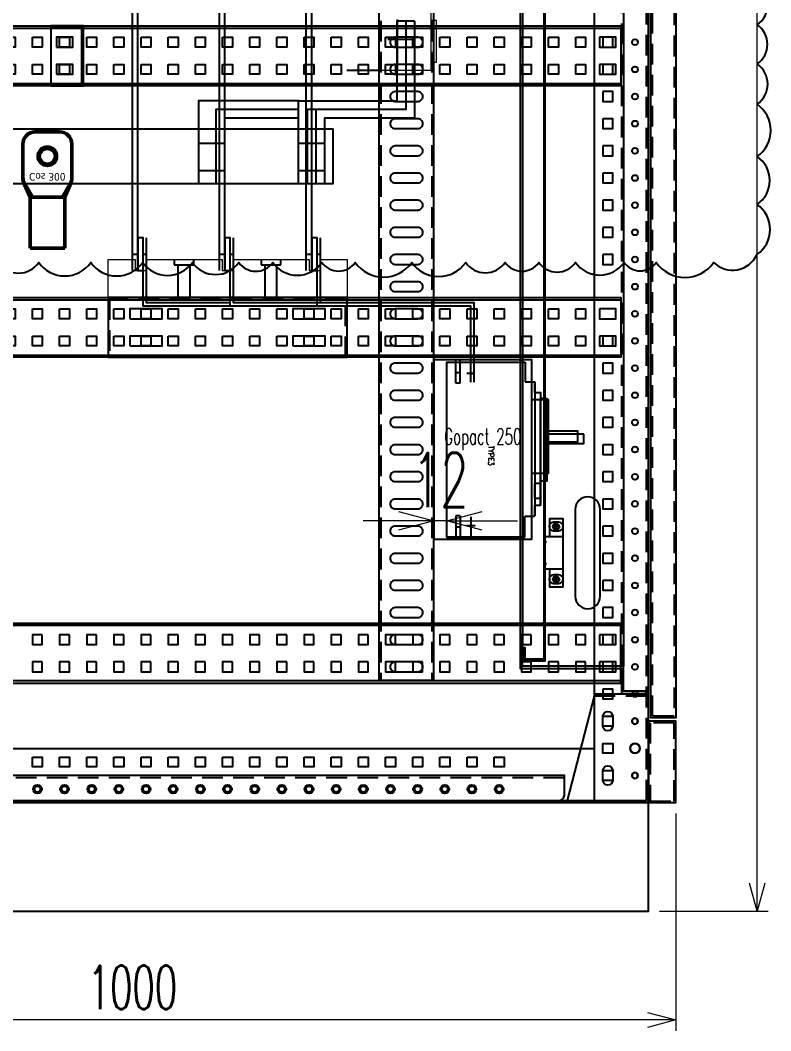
# Model space of a CAD drawing. Header units: millimetres. Extents: x 173893 to 258446, y -176540 to -123824.
# Drawn here: x 203792 to 204483, y -141376 to -140446 of the extents above; entities that cross this region are included whole.
import ezdxf
from ezdxf.enums import TextEntityAlignment as Align

# ---------------------------------------------------------------- set-up
doc = ezdxf.new("R2010")
doc.units = ezdxf.units.MM
doc.header["$LTSCALE"] = 3
doc.linetypes.add('ACAD_ISO04W100', pattern=[30, 24, -3, 0, -3])
doc.linetypes.add('HIDDEN', pattern=[9.525, 6.35, -3.175])
doc.layers.add('@.DM. KÍCH THƯỚC', color=8, linetype='Continuous', transparency=0.2)
for name, color, linetype in [('@.DM. NÉT CHÍNH', 7, 'Continuous'), ('@.DM. NÉT ĐỤC', 2, 'Continuous'), ('@.VISIBLE', 7, 'Continuous'), ('centerline', 6, 'ACAD_ISO04W100'), ('equipments', 2, 'Continuous'), ('S-DIM', 7, 'Continuous'), ('Thiet bi', 7, 'Continuous')]:
    doc.layers.add(name, color=color, linetype=linetype)
for name, color, linetype, lineweight in [('AM_5', 255, 'Continuous', 15), ('Symbol (ISO)', 7, 'Continuous', 25), ('Visible (ISO)', 7, 'Continuous', 50)]:
    doc.layers.add(name, color=color, linetype=linetype, lineweight=lineweight)
doc.styles.add('Ann_w01', font='romans.shx', dxfattribs={"width": 0.6, "bigfont": 'chineset.shx'})
doc.styles.add('HW_Standard', font='complex.shx', dxfattribs={"width": 0.9})
doc.styles.add('Note Text (ISO)', font='tahoma.ttf')
doc.dimstyles.new('Dim 01_SC20', dxfattribs={"dimscale": 20, "dimtxt": 2, "dimasz": 1.3, "dimexe": 0.5, "dimexo": 0.5, "dimgap": 0.5, "dimtad": 1, "dimdec": 1, "dimzin": 12, "dimdsep": 46, "dimtxsty": 'Ann_w01', "dimblk": 'OPEN30', "dimcen": 1.5, "dimclrd": 6, "dimclre": 6, "dimclrt": 3, "dimadec": 1, "dimazin": 3, "dimtm": 1e-09, "dimtfac": 1, "dimtdec": 1, "dimtix": 1, "dimtmove": 0, "dimatfit": 3, "dimldrblk": 'OPEN30', "dimfxl": 1, "dimtolj": 1, "dimlwd": 0, "dimlwe": 0, "dimarcsym": 0})
doc.dimstyles.new('Dim 01_SC25', dxfattribs={"dimscale": 25, "dimtxt": 2, "dimasz": 1.3, "dimexe": 0.5, "dimexo": 0.5, "dimgap": 0.5, "dimtad": 1, "dimdec": 1, "dimzin": 12, "dimdsep": 46, "dimtxsty": 'Ann_w01', "dimblk": 'OPEN30', "dimcen": 1.5, "dimclrd": 6, "dimclre": 6, "dimclrt": 3, "dimadec": 1, "dimazin": 3, "dimtm": 1e-09, "dimtfac": 1, "dimtdec": 1, "dimtix": 1, "dimtmove": 0, "dimatfit": 3, "dimldrblk": 'OPEN30', "dimfxl": 1, "dimtolj": 1, "dimlwd": 0, "dimlwe": 0, "dimarcsym": 0})

# ---------------------------------------------------------------- blocks, each defined once
blk = doc.blocks.new('*U31')
at = {"color": 240, "lineweight": 5}
blk.add_line((-110, 0), (-110, 35), dxfattribs=at)
at = {"color": 1, "lineweight": 5}
for p, q in [((-110, 35), (-85, 35)), ((-75, 35), (-5, 35)), ((5, 35), (75, 35)), ((85, 35), (110, 35)), ((110, 35), (110, 0)), ((110, 0), (-110, 0))]:
    blk.add_line(p, q, dxfattribs=at)
at = {"color": 252, "lineweight": 5}
for p, q in [((-85, 35), (-85, 25)), ((-75, 35), (-75, 25)), ((-5, 35), (-5, 25)), ((5, 35), (5, 25)), ((75, 35), (75, 25)), ((85, 35), (85, 25)), ((-85, 25), (-75, 25)), ((-5, 25), (5, 25)), ((75, 25), (85, 25))]:
    blk.add_line(p, q, dxfattribs=at)
at = {"color": 252}
for p, q in [((-49, 35), (-49, 30)), ((-49, 30), (-31, 30)), ((-45.5, 0), (-45.5, 30)), ((-34.5, 0), (-34.5, 30)), ((-31, 30), (-31, 35)), ((31, 35), (31, 30)), ((31, 30), (49, 30)), ((34.5, 0), (34.5, 30)), ((34.5, 4), (34.5, 30)), ((45.5, 0), (45.5, 30)), ((45.5, 0), (45.5, 30)), ((49, 30), (49, 35))]:
    blk.add_line(p, q, dxfattribs=at)
blk = doc.blocks.new('_Open30')
at = {"color": 0, "linetype": 'ByBlock', "lineweight": -2}
for p, q in [((-1, 0.268), (0, 0)), ((0, 0), (-1, -0.268)), ((0, 0), (-1, 0))]:
    blk.add_line(p, q, dxfattribs=at)
blk = doc.blocks.new('*D340')
at = {"layer": 'Defpoints', "color": 0, "linetype": 'Continuous', "transparency": 16777216}
for p in [(204172.62, -140758.9), (204184.62, -140760.9), (204172.62, -140907)]:
    blk.add_point(p, dxfattribs=at)
at = {"layer": 'S-DIM', "color": 6, "linetype": 'ByBlock', "lineweight": 0, "transparency": 16777216}
for p, q in [((204172.62, -140771.4), (204172.62, -140919.5)), ((204184.62, -140773.4), (204184.62, -140919.5)), ((204140.12, -140907), (204107.62, -140907)), ((204184.62, -140907), (204172.62, -140907)), ((204217.12, -140907), (204249.62, -140907))]:
    blk.add_line(p, q, dxfattribs=at)
at = {"layer": 'S-DIM', "color": 6, "linetype": 'Continuous', "lineweight": 0, "transparency": 16777216, "xscale": 32.5, "yscale": 32.5, "zscale": 32.5}
blk.add_blockref('_Open30', (204172.62, -140907), dxfattribs=at)
at = {"layer": 'S-DIM', "color": 6, "linetype": 'Continuous', "lineweight": 0, "transparency": 16777216, "xscale": 32.5, "yscale": 32.5, "zscale": 32.5, "rotation": 180}
blk.add_blockref('_Open30', (204184.62, -140907), dxfattribs=at)
at = {"layer": 'S-DIM', "color": 3, "linetype": 'Continuous', "transparency": 16777216, "insert": (204178.62, -140869.5), "char_height": 50, "attachment_point": 5, "style": 'Ann_w01'}
blk.add_mtext('\\A1;12', dxfattribs=at)
blk = doc.blocks.new('*D616')
at = {"layer": '@.DM. KÍCH THƯỚC', "color": 6, "lineweight": 0, "transparency": 16777216}
for p, q in [((204380.12, -139066.4), (204480.12, -139066.4)), ((204470.12, -141240.4), (204470.12, -139092.4)), ((204380.12, -141266.4), (204480.12, -141266.4))]:
    blk.add_line(p, q, dxfattribs=at)
at = {"layer": 'Defpoints', "color": 0, "transparency": 16777216}
for p in [(204370.12, -139066.4), (204470.12, -139066.4), (204370.12, -141266.4)]:
    blk.add_point(p, dxfattribs=at)
at = {"layer": '@.DM. KÍCH THƯỚC', "color": 6, "lineweight": 0, "transparency": 16777216, "xscale": 26, "yscale": 26, "zscale": 26}
for p, rotation in [((204470.12, -139066.4), 90), ((204470.12, -141266.4), 270)]:
    blk.add_blockref('_Open30', p, dxfattribs=dict(at, rotation=rotation))
at = {"layer": '@.DM. KÍCH THƯỚC', "color": 3, "transparency": 16777216, "insert": (204440.12, -140166.4), "char_height": 40, "attachment_point": 5, "rotation": 90, "style": 'Ann_w01'}
blk.add_mtext('\\A1;2200', dxfattribs=at)
blk = doc.blocks.new('*D617')
at = {"layer": '@.DM. KÍCH THƯỚC', "color": 6, "lineweight": 0, "transparency": 16777216}
for p, q in [((204395.12, -141176.4), (204395.12, -141376.4)), ((203395.12, -141276.4), (203395.12, -141376.4)), ((204369.12, -141366.4), (203421.12, -141366.4))]:
    blk.add_line(p, q, dxfattribs=at)
at = {"layer": 'Defpoints', "color": 0, "transparency": 16777216}
for p in [(204395.12, -141166.4), (203395.12, -141266.4), (203395.12, -141366.4)]:
    blk.add_point(p, dxfattribs=at)
at = {"layer": '@.DM. KÍCH THƯỚC', "color": 6, "lineweight": 0, "transparency": 16777216, "xscale": 26, "yscale": 26, "zscale": 26, "rotation": 180}
blk.add_blockref('_Open30', (203395.12, -141366.4), dxfattribs=at)
at = {"layer": '@.DM. KÍCH THƯỚC', "color": 6, "lineweight": 0, "transparency": 16777216, "xscale": 26, "yscale": 26, "zscale": 26}
blk.add_blockref('_Open30', (204395.12, -141366.4), dxfattribs=at)
at = {"layer": '@.DM. KÍCH THƯỚC', "color": 3, "transparency": 16777216, "insert": (203895.12, -141336.4), "char_height": 40, "attachment_point": 5, "style": 'Ann_w01'}
blk.add_mtext('\\A1;1000', dxfattribs=at)
blk = doc.blocks.new('A$C95002fa8')
at = {"layer": '@.DM. NÉT CHÍNH'}
blk.add_lwpolyline([(0, 100), (75, 100), (75, 0), (25, 0), (25, 2), (0, 98)], close=True, dxfattribs=at)
at = {"layer": '@.DM. NÉT CHÍNH', "linetype": 'HIDDEN'}
blk.add_lwpolyline([(0, 98), (73, 98), (73, 2), (25, 2)], dxfattribs=at)
at = {"layer": '@.DM. NÉT ĐỤC'}
for points in [[(42, 70.5), (42, 79.5), (33, 79.5), (33, 70.5)], [(42, 45.5), (42, 54.5), (33, 54.5), (33, 45.5)], [(42, 20.5), (42, 29.5), (33, 29.5), (33, 20.5)]]:
    blk.add_lwpolyline(points, close=True, dxfattribs=at)
for centre, radius in [((62.5, 75), 2.7), ((62.5, 50), 4.5), ((62.5, 25), 2.7)]:
    blk.add_circle(centre, radius, dxfattribs=at)
blk = doc.blocks.new('HL012 D')
at = {"color": 6, "linetype": 'Continuous'}
for p, q in [((13.5, 24.25), (6.5, 24.25)), ((10, 20.75), (10, 27.75)), ((13.5, -24.25), (6.5, -24.25)), ((10, -27.75), (10, -20.75))]:
    blk.add_line(p, q, dxfattribs=at)
at = {"layer": 'centerline'}
for p, q in [((-1, 10), (1, 10)), ((-1, -10), (1, -10))]:
    blk.add_line(p, q, dxfattribs=at)
at = {"layer": 'equipments'}
for points in [[(4, -15), (4, -31.5), (16, -31.5), (16, 31.5), (4, 31.5), (4, 15)], [(16, 15), (0, 15), (0, -15), (16, -15)]]:
    blk.add_lwpolyline(points, dxfattribs=at)
for centre in [(10, 24.25), (10, -24.25)]:
    blk.add_circle(centre, 2.5, dxfattribs=at)
at = {"layer": 'equipments', "color": 8}
for centre in [(10, 24.25), (10, -24.25)]:
    blk.add_arc(centre, 3, 0, 270, dxfattribs=at)
blk = doc.blocks.new('*U2989')
at = {"layer": '@.DM. NÉT CHÍNH', "color": 1}
for p, q in [((0, 53), (924, 53)), ((0, 2), (924, 2))]:
    blk.add_line(p, q, dxfattribs=at)
for points in [[(0, 55), (924, 55), (924, 0), (0, 0)], [(19.5, 44.5), (19.5, 35.5), (4.5, 35.5), (4.5, 44.5)], [(32.5, 44.5), (41.5, 44.5), (41.5, 35.5), (32.5, 35.5)], [(57.5, 44.5), (66.5, 44.5), (66.5, 35.5), (57.5, 35.5)], [(82.5, 44.5), (91.5, 44.5), (91.5, 35.5), (82.5, 35.5)], [(107.5, 44.5), (116.5, 44.5), (116.5, 35.5), (107.5, 35.5)], [(132.5, 44.5), (141.5, 44.5), (141.5, 35.5), (132.5, 35.5)], [(157.5, 44.5), (166.5, 44.5), (166.5, 35.5), (157.5, 35.5)], [(182.5, 44.5), (191.5, 44.5), (191.5, 35.5), (182.5, 35.5)], [(207.5, 44.5), (216.5, 44.5), (216.5, 35.5), (207.5, 35.5)], [(232.5, 44.5), (241.5, 44.5), (241.5, 35.5), (232.5, 35.5)], [(257.5, 44.5), (266.5, 44.5), (266.5, 35.5), (257.5, 35.5)], [(282.5, 44.5), (291.5, 44.5), (291.5, 35.5), (282.5, 35.5)], [(307.5, 44.5), (316.5, 44.5), (316.5, 35.5), (307.5, 35.5)], [(332.5, 44.5), (341.5, 44.5), (341.5, 35.5), (332.5, 35.5)], [(357.5, 44.5), (366.5, 44.5), (366.5, 35.5), (357.5, 35.5)], [(382.5, 44.5), (391.5, 44.5), (391.5, 35.5), (382.5, 35.5)], [(407.5, 44.5), (416.5, 44.5), (416.5, 35.5), (407.5, 35.5)], [(432.5, 44.5), (441.5, 44.5), (441.5, 35.5), (432.5, 35.5)], [(457.5, 44.5), (466.5, 44.5), (466.5, 35.5), (457.5, 35.5)], [(482.5, 44.5), (491.5, 44.5), (491.5, 35.5), (482.5, 35.5)], [(507.5, 44.5), (516.5, 44.5), (516.5, 35.5), (507.5, 35.5)], [(532.5, 44.5), (541.5, 44.5), (541.5, 35.5), (532.5, 35.5)], [(557.5, 44.5), (566.5, 44.5), (566.5, 35.5), (557.5, 35.5)], [(582.5, 44.5), (591.5, 44.5), (591.5, 35.5), (582.5, 35.5)], [(607.5, 44.5), (616.5, 44.5), (616.5, 35.5), (607.5, 35.5)], [(632.5, 44.5), (641.5, 44.5), (641.5, 35.5), (632.5, 35.5)], [(657.5, 44.5), (666.5, 44.5), (666.5, 35.5), (657.5, 35.5)], [(682.5, 44.5), (691.5, 44.5), (691.5, 35.5), (682.5, 35.5)], [(707.5, 44.5), (716.5, 44.5), (716.5, 35.5), (707.5, 35.5)], [(732.5, 44.5), (741.5, 44.5), (741.5, 35.5), (732.5, 35.5)], [(757.5, 44.5), (766.5, 44.5), (766.5, 35.5), (757.5, 35.5)], [(782.5, 44.5), (791.5, 44.5), (791.5, 35.5), (782.5, 35.5)], [(807.5, 44.5), (816.5, 44.5), (816.5, 35.5), (807.5, 35.5)], [(832.5, 44.5), (841.5, 44.5), (841.5, 35.5), (832.5, 35.5)], [(857.5, 44.5), (866.5, 44.5), (866.5, 35.5), (857.5, 35.5)], [(882.5, 44.5), (891.5, 44.5), (891.5, 35.5), (882.5, 35.5)], [(904.5, 44.5), (904.5, 35.5), (919.5, 35.5), (919.5, 44.5)], [(19.5, 19.5), (19.5, 10.5), (4.5, 10.5), (4.5, 19.5)], [(32.5, 19.5), (41.5, 19.5), (41.5, 10.5), (32.5, 10.5)], [(57.5, 19.5), (66.5, 19.5), (66.5, 10.5), (57.5, 10.5)], [(82.5, 19.5), (91.5, 19.5), (91.5, 10.5), (82.5, 10.5)], [(107.5, 19.5), (116.5, 19.5), (116.5, 10.5), (107.5, 10.5)], [(132.5, 19.5), (141.5, 19.5), (141.5, 10.5), (132.5, 10.5)], [(157.5, 19.5), (166.5, 19.5), (166.5, 10.5), (157.5, 10.5)], [(182.5, 19.5), (191.5, 19.5), (191.5, 10.5), (182.5, 10.5)], [(207.5, 19.5), (216.5, 19.5), (216.5, 10.5), (207.5, 10.5)], [(232.5, 19.5), (241.5, 19.5), (241.5, 10.5), (232.5, 10.5)], [(257.5, 19.5), (266.5, 19.5), (266.5, 10.5), (257.5, 10.5)], [(282.5, 19.5), (291.5, 19.5), (291.5, 10.5), (282.5, 10.5)], [(307.5, 19.5), (316.5, 19.5), (316.5, 10.5), (307.5, 10.5)], [(332.5, 19.5), (341.5, 19.5), (341.5, 10.5), (332.5, 10.5)], [(357.5, 19.5), (366.5, 19.5), (366.5, 10.5), (357.5, 10.5)], [(382.5, 19.5), (391.5, 19.5), (391.5, 10.5), (382.5, 10.5)], [(407.5, 19.5), (416.5, 19.5), (416.5, 10.5), (407.5, 10.5)], [(432.5, 19.5), (441.5, 19.5), (441.5, 10.5), (432.5, 10.5)], [(457.5, 19.5), (466.5, 19.5), (466.5, 10.5), (457.5, 10.5)], [(482.5, 19.5), (491.5, 19.5), (491.5, 10.5), (482.5, 10.5)], [(507.5, 19.5), (516.5, 19.5), (516.5, 10.5), (507.5, 10.5)], [(532.5, 19.5), (541.5, 19.5), (541.5, 10.5), (532.5, 10.5)], [(557.5, 19.5), (566.5, 19.5), (566.5, 10.5), (557.5, 10.5)], [(582.5, 19.5), (591.5, 19.5), (591.5, 10.5), (582.5, 10.5)], [(607.5, 19.5), (616.5, 19.5), (616.5, 10.5), (607.5, 10.5)], [(632.5, 19.5), (641.5, 19.5), (641.5, 10.5), (632.5, 10.5)], [(657.5, 19.5), (666.5, 19.5), (666.5, 10.5), (657.5, 10.5)], [(682.5, 19.5), (691.5, 19.5), (691.5, 10.5), (682.5, 10.5)], [(707.5, 19.5), (716.5, 19.5), (716.5, 10.5), (707.5, 10.5)], [(732.5, 19.5), (741.5, 19.5), (741.5, 10.5), (732.5, 10.5)], [(757.5, 19.5), (766.5, 19.5), (766.5, 10.5), (757.5, 10.5)], [(782.5, 19.5), (791.5, 19.5), (791.5, 10.5), (782.5, 10.5)], [(807.5, 19.5), (816.5, 19.5), (816.5, 10.5), (807.5, 10.5)], [(832.5, 19.5), (841.5, 19.5), (841.5, 10.5), (832.5, 10.5)], [(857.5, 19.5), (866.5, 19.5), (866.5, 10.5), (857.5, 10.5)], [(882.5, 19.5), (891.5, 19.5), (891.5, 10.5), (882.5, 10.5)], [(904.5, 19.5), (904.5, 10.5), (919.5, 10.5), (919.5, 19.5)]]:
    blk.add_lwpolyline(points, close=True, dxfattribs=at)
blk = doc.blocks.new('drrgeg')
at = {"layer": 'Visible (ISO)'}
for p, q in [((-15.95, 84.5), (15.95, 84.5)), ((-15.95, 37.5), (-15.95, 84.5)), ((15.95, 37.5), (15.95, 84.5)), ((-21.56, 24.65), (-15.95, 37.5)), ((-13.84, 37.5), (-20.58, 25.83)), ((-14.07, 37.5), (-15.95, 37.5)), ((-13.84, 37.5), (-14.07, 37.5)), ((13.84, 37.5), (-13.84, 37.5)), ((14.07, 37.5), (13.84, 37.5)), ((13.84, 37.5), (20.58, 25.83)), ((15.95, 37.5), (14.07, 37.5)), ((15.95, 37.5), (21.56, 24.65)), ((-22.5, 19.75), (-22.5, 17.67)), ((22.5, 17.67), (22.5, 19.75)), ((-22.5, -11.25), (-22.5, 17.67)), ((22.5, 17.67), (22.5, -11.25)), ((11.25, -22.5), (-11.25, -22.5))]:
    blk.add_line(p, q, dxfattribs=at)
blk.add_circle((0, 0), 8.5, dxfattribs=at)
for centre, start, end in [((-11.25, 20.15), 156.41071, 180), ((11.25, 20.15), 0, 23.58929), ((-11.25, -11.25), 180, 270), ((11.25, -11.25), 270, 0)]:
    blk.add_arc(centre, 11.25, start, end, dxfattribs=at)
for points, knots in [([(-22.5, 19.75), (-22.5, 20.6), (-22.4, 21.41), (-22, 23.07), (-21.68, 23.87), (-21.28, 24.59)], [0, 0, 0, 0, 0.2576484, 0.2576484, 0.5551691, 0.5551691, 0.5551691, 0.5551691]), ([(-22.5, 20.15), (-22.5, 20.15), (-22.5, 20.14), (-22.5, 20.08), (-22.5, 20.03), (-22.5, 19.96), (-22.5, 19.9), (-22.5, 19.83), (-22.5, 19.75)], [0.0385308, 0.0385308, 0.0385308, 0.0385308, 0.2083075, 0.2083075, 0.4166151, 0.4166151, 0.4166151, 0.5992828, 0.5992828, 0.5992828, 0.5992828]), ([(-20.58, 25.83), (-20.61, 25.78), (-20.63, 25.73), (-20.86, 25.34), (-21.06, 24.97), (-21.28, 24.59)], [-2.7849509, -2.7849509, -2.7849509, -2.7849509, -2.7426875, -2.7426875, -2.4435482, -2.4435482, -2.4435482, -2.4435482]), ([(21.28, 24.59), (21.24, 24.66), (21.2, 24.73), (20.96, 25.15), (20.77, 25.5), (20.58, 25.83)], [-1.5123533, -1.5123533, -1.5123533, -1.5123533, -1.4844499, -1.4844499, -1.3328662, -1.3328662, -1.3328662, -1.3328662]), ([(21.28, 24.59), (21.68, 23.88), (22, 23.08), (22.4, 21.43), (22.5, 20.61), (22.5, 19.75)], [0, 0, 0, 0, 0.2949033, 0.2949033, 0.5560146, 0.5560146, 0.5560146, 0.5560146]), ([(22.5, 19.75), (22.5, 19.83), (22.5, 19.9), (22.5, 19.96), (22.5, 20.03), (22.5, 20.08), (22.5, 20.14), (22.5, 20.15), (22.5, 20.15)], [0.2311564, 0.2311564, 0.2311564, 0.2311564, 0.4152197, 0.4152197, 0.4152197, 0.6228295, 0.6228295, 0.7919086, 0.7919086, 0.7919086, 0.7919086])]:
    blk.add_open_spline(points, degree=3, knots=knots, dxfattribs=at)
at = {"layer": 'Symbol (ISO)', "insert": (-16.85, 22.4), "char_height": 7, "width": 34.064, "attachment_point": 1, "style": 'Note Text (ISO)'}
blk.add_mtext('{\\fTahoma|b0|i0;\\H7.0000;Cos 300}', dxfattribs=at)

msp = doc.modelspace()

# ---------------------------------------------------------------- linework, layer by layer
at = {"color": 1}
for p, q in [((204138.82, -140445.61), (204138.82, -140492.04)), ((204147.01, -140463.81), (204130.16, -140463.81))]:
    msp.add_line(p, q, dxfattribs=at)
for p, q in [((204256.47, -140760.9), (204256.47, -140778.89)), ((204256.47, -140778.89), (204265.62, -140778.89))]:
    msp.add_line(p, q)
for points in [[(203872.62, -140756.4), (204092.62, -140756.4), (204092.62, -140701.4), (203872.62, -140701.4)], [(203892.62, -140720.9), (203922.62, -140720.9), (203922.62, -140711.9), (203892.62, -140711.9)], [(204042.62, -140720.9), (204072.62, -140720.9), (204072.62, -140711.9), (204042.62, -140711.9)], [(203892.62, -140745.9), (203922.62, -140745.9), (203922.62, -140736.9), (203892.62, -140736.9)], [(204042.62, -140745.9), (204072.62, -140745.9), (204072.62, -140736.9), (204042.62, -140736.9)]]:
    msp.add_lwpolyline(points, close=True)
at = {"linetype": 'HIDDEN'}
msp.add_lwpolyline([(204091.12, -140756.4), (204091.12, -140702.9), (203874.12, -140702.9), (203874.12, -140756.4)], dxfattribs=at)
at = {"color": 2}
for points in [[(203803.12, -141124.4), (203812.12, -141124.4), (203812.12, -141133.4), (203803.12, -141133.4)], [(203828.12, -141124.4), (203837.12, -141124.4), (203837.12, -141133.4), (203828.12, -141133.4)], [(203853.12, -141124.4), (203862.12, -141124.4), (203862.12, -141133.4), (203853.12, -141133.4)], [(203878.12, -141124.4), (203887.12, -141124.4), (203887.12, -141133.4), (203878.12, -141133.4)], [(203903.12, -141124.4), (203912.12, -141124.4), (203912.12, -141133.4), (203903.12, -141133.4)], [(203928.12, -141124.4), (203937.12, -141124.4), (203937.12, -141133.4), (203928.12, -141133.4)], [(203953.12, -141124.4), (203962.12, -141124.4), (203962.12, -141133.4), (203953.12, -141133.4)], [(203978.12, -141124.4), (203987.12, -141124.4), (203987.12, -141133.4), (203978.12, -141133.4)], [(204003.12, -141124.4), (204012.12, -141124.4), (204012.12, -141133.4), (204003.12, -141133.4)], [(204028.12, -141124.4), (204037.12, -141124.4), (204037.12, -141133.4), (204028.12, -141133.4)], [(204053.12, -141124.4), (204062.12, -141124.4), (204062.12, -141133.4), (204053.12, -141133.4)], [(204078.12, -141124.4), (204087.12, -141124.4), (204087.12, -141133.4), (204078.12, -141133.4)], [(204103.12, -141124.4), (204112.12, -141124.4), (204112.12, -141133.4), (204103.12, -141133.4)], [(204128.12, -141124.4), (204137.12, -141124.4), (204137.12, -141133.4), (204128.12, -141133.4)], [(204153.12, -141124.4), (204162.12, -141124.4), (204162.12, -141133.4), (204153.12, -141133.4)], [(204178.12, -141124.4), (204187.12, -141124.4), (204187.12, -141133.4), (204178.12, -141133.4)], [(204203.12, -141124.4), (204212.12, -141124.4), (204212.12, -141133.4), (204203.12, -141133.4)], [(204228.12, -141124.4), (204237.12, -141124.4), (204237.12, -141133.4), (204228.12, -141133.4)]]:
    msp.add_lwpolyline(points, close=True, dxfattribs=at)
at = {"layer": '@.DM. NÉT CHÍNH', "color": 6, "linetype": 'HIDDEN'}
msp.add_line((204345.12, -139191.9), (204345.12, -141040.9), dxfattribs=at)
at = {"layer": '@.DM. NÉT CHÍNH', "color": 6}
for p, q in [((204347.12, -139191.9), (204347.12, -141040.9)), ((204252.12, -139211.9), (204252.12, -141020.9)), ((204254.12, -139211.9), (204254.12, -141020.9))]:
    msp.add_line(p, q, dxfattribs=at)
at = {"layer": '@.DM. NÉT CHÍNH', "color": 151, "linetype": 'HIDDEN'}
for p, q in [((204123.82, -140103.9), (204123.82, -141053.9)), ((204170.82, -140103.9), (204170.82, -141053.9))]:
    msp.add_line(p, q, dxfattribs=at)
at = {"layer": '@.DM. NÉT CHÍNH', "linetype": 'Continuous'}
for p, q in [((204154.82, -140446.9), (204138.82, -140446.9)), ((204154.82, -140463.9), (204138.82, -140463.9)), ((204154.82, -140463.9), (204138.82, -140463.9)), ((204122.32, -140492.4), (204092.32, -140492.4)), ((203955.86, -140559.4), (203963.86, -140559.4)), ((203963.86, -140559.4), (203971.86, -140559.4)), ((203971.86, -140559.4), (203979.86, -140559.4)), ((204047.86, -140559.4), (204055.86, -140559.4)), ((204055.86, -140559.4), (204063.86, -140559.4)), ((204063.86, -140559.4), (204071.86, -140559.4)), ((203955.86, -140584.4), (203963.86, -140584.4)), ((203963.86, -140584.4), (203972.12, -140584.4)), ((203971.86, -140584.4), (203979.86, -140584.4)), ((204047.86, -140584.4), (204055.86, -140584.4)), ((204055.86, -140584.4), (204063.86, -140584.4)), ((204063.86, -140584.4), (204071.86, -140584.4)), ((203895.12, -140661.4), (203900.12, -140661.4)), ((203905.12, -140661.4), (203908.12, -140661.4)), ((203975.12, -140661.4), (203980.12, -140661.4)), ((203985.12, -140661.4), (203988.12, -140661.4)), ((204055.12, -140661.4), (204060.12, -140661.4)), ((204055.12, -140661.4), (204060.12, -140661.4)), ((204065.12, -140661.4), (204068.12, -140661.4)), ((204206.62, -140771.4), (204209.62, -140771.4))]:
    msp.add_line(p, q, dxfattribs=at)
at = {"layer": '@.DM. NÉT CHÍNH', "color": 1}
for p, q in [((204344.62, -141003.4), (203420.62, -141003.4)), ((204344.62, -141054.4), (203420.62, -141054.4))]:
    msp.add_line(p, q, dxfattribs=at)
at = {"layer": '@.DM. NÉT CHÍNH', "color": 3, "linetype": 'HIDDEN'}
msp.add_line((204292.62, -141143.4), (203472.62, -141143.4), dxfattribs=at)
at = {"layer": '@.DM. NÉT CHÍNH'}
for points in [[(204370.12, -139066.4), (203395.12, -139066.4), (203395.12, -141166.4), (204370.12, -141166.4)], [(203395.12, -141266.4), (204370.12, -141266.4), (204370.12, -141166.4), (203395.12, -141166.4)]]:
    msp.add_lwpolyline(points, close=True, dxfattribs=at)
at = {"layer": '@.DM. NÉT CHÍNH', "linetype": 'HIDDEN'}
msp.add_lwpolyline([(204368.12, -139068.4), (203397.12, -139068.4), (203397.12, -141164.4), (204368.12, -141164.4)], close=True, dxfattribs=at)
at = {"layer": '@.DM. NÉT CHÍNH'}
for points in [[(204320.12, -139066.4), (204320.12, -141166.4)], [(203445.12, -141116.4), (204320.12, -141116.4)]]:
    msp.add_lwpolyline(points, dxfattribs=at)
at = {"layer": '@.DM. NÉT CHÍNH', "color": 4}
for points in [[(204372.12, -139144.4), (204395.12, -139144.4), (204395.12, -141088.4), (204372.12, -141088.4)], [(204255.12, -141023.9), (204255.12, -141035.9), (204275.12, -141035.9), (204275.12, -139196.9), (204255.12, -139196.9), (204255.12, -139208.9), (204256.62, -139208.9), (204256.62, -139198.4), (204273.62, -139198.4), (204273.62, -141034.4), (204256.62, -141034.4), (204256.62, -141023.9)]]:
    msp.add_lwpolyline(points, close=True, dxfattribs=at)
at = {"layer": '@.DM. NÉT CHÍNH', "color": 4, "linetype": 'HIDDEN'}
msp.add_lwpolyline([(204373.62, -139145.9), (204393.62, -139145.9), (204393.62, -141086.9), (204373.62, -141086.9)], close=True, dxfattribs=at)
at = {"layer": '@.DM. NÉT CHÍNH', "color": 151}
msp.add_lwpolyline([(204172.32, -141053.9), (204122.32, -141053.9), (204122.32, -140103.9), (204172.32, -140103.9)], close=True, dxfattribs=at)
at = {"layer": '@.DM. NÉT CHÍNH', "linetype": 'Continuous'}
msp.add_lwpolyline([(203771.35, -140669.14, 0.520567), (203808.97, -140669.14, 0.520567), (203856.74, -140669.14, 0.520567), (203904.53, -140669.14, 0.520567), (203950.3, -140669.14, 0.520567), (203992.97, -140669.14, 0.520567), (204024.25, -140669.14, 0.520567), (204069.51, -140669.14, 0.520567), (204100.2, -140669.14, 0.520567), (204152.16, -140669.14, 0.520567), (204201.82, -140669.14, 0.520567), (204238.12, -140669.14, 0.520567), (204269.22, -140669.14, 0.520567), (204302.95, -140669.14, 0.520567), (204347.55, -140669.14, 0.520567), (204377.2, -140669.14, 0.520567), (204430.05, -140669.14, 0.520567), (204470.12, -140661.64, 0.520567), (204470.12, -140615.8, 0.520567), (204470.12, -140571.58, 0.520567), (204470.12, -140523.52, 0.520567), (204470.12, -140486.44, 0.520567), (204470.12, -140450.35, 0.520567), (204470.12, -140412.6, 0.520567)], format="xyb", dxfattribs=at)
at = {"layer": '@.DM. NÉT CHÍNH', "color": 151}
for points in [[(204136.82, -140470.9), (204157.82, -140470.9, 0.414214), (204162.32, -140466.4), (204162.32, -140466.4, 0.414214), (204157.82, -140461.9), (204136.82, -140461.9, 0.414214), (204132.32, -140466.4), (204132.32, -140466.4, 0.414214)], [(204136.82, -140495.9), (204157.82, -140495.9, 0.414214), (204162.32, -140491.4), (204162.32, -140491.4, 0.414214), (204157.82, -140486.9), (204136.82, -140486.9, 0.414214), (204132.32, -140491.4), (204132.32, -140491.4, 0.414214)], [(204136.82, -140520.9), (204157.82, -140520.9, 0.414214), (204162.32, -140516.4), (204162.32, -140516.4, 0.414214), (204157.82, -140511.9), (204136.82, -140511.9, 0.414214), (204132.32, -140516.4), (204132.32, -140516.4, 0.414214)], [(204136.82, -140545.9), (204157.82, -140545.9, 0.414214), (204162.32, -140541.4), (204162.32, -140541.4, 0.414214), (204157.82, -140536.9), (204136.82, -140536.9, 0.414214), (204132.32, -140541.4), (204132.32, -140541.4, 0.414214)], [(204136.82, -140570.9), (204157.82, -140570.9, 0.414214), (204162.32, -140566.4), (204162.32, -140566.4, 0.414214), (204157.82, -140561.9), (204136.82, -140561.9, 0.414214), (204132.32, -140566.4), (204132.32, -140566.4, 0.414214)], [(204136.82, -140595.9), (204157.82, -140595.9, 0.414214), (204162.32, -140591.4), (204162.32, -140591.4, 0.414214), (204157.82, -140586.9), (204136.82, -140586.9, 0.414214), (204132.32, -140591.4), (204132.32, -140591.4, 0.414214)], [(204136.82, -140620.9), (204157.82, -140620.9, 0.414214), (204162.32, -140616.4), (204162.32, -140616.4, 0.414214), (204157.82, -140611.9), (204136.82, -140611.9, 0.414214), (204132.32, -140616.4), (204132.32, -140616.4, 0.414214)], [(204136.82, -140645.9), (204157.82, -140645.9, 0.414214), (204162.32, -140641.4), (204162.32, -140641.4, 0.414214), (204157.82, -140636.9), (204136.82, -140636.9, 0.414214), (204132.32, -140641.4), (204132.32, -140641.4, 0.414214)], [(204136.82, -140670.9), (204157.82, -140670.9, 0.414214), (204162.32, -140666.4), (204162.32, -140666.4, 0.414214), (204157.82, -140661.9), (204136.82, -140661.9, 0.414214), (204132.32, -140666.4), (204132.32, -140666.4, 0.414214)], [(204136.82, -140695.9), (204157.82, -140695.9, 0.414214), (204162.32, -140691.4), (204162.32, -140691.4, 0.414214), (204157.82, -140686.9), (204136.82, -140686.9, 0.414214), (204132.32, -140691.4), (204132.32, -140691.4, 0.414214)], [(204136.82, -140720.9), (204157.82, -140720.9, 0.414214), (204162.32, -140716.4), (204162.32, -140716.4, 0.414214), (204157.82, -140711.9), (204136.82, -140711.9, 0.414214), (204132.32, -140716.4), (204132.32, -140716.4, 0.414214)], [(204136.82, -140745.9), (204157.82, -140745.9, 0.414214), (204162.32, -140741.4), (204162.32, -140741.4, 0.414214), (204157.82, -140736.9), (204136.82, -140736.9, 0.414214), (204132.32, -140741.4), (204132.32, -140741.4, 0.414214)], [(204136.82, -140770.9), (204157.82, -140770.9, 0.414214), (204162.32, -140766.4), (204162.32, -140766.4, 0.414214), (204157.82, -140761.9), (204136.82, -140761.9, 0.414214), (204132.32, -140766.4), (204132.32, -140766.4, 0.414214)], [(204136.82, -140795.9), (204157.82, -140795.9, 0.414214), (204162.32, -140791.4), (204162.32, -140791.4, 0.414214), (204157.82, -140786.9), (204136.82, -140786.9, 0.414214), (204132.32, -140791.4), (204132.32, -140791.4, 0.414214)], [(204136.82, -140820.9), (204157.82, -140820.9, 0.414214), (204162.32, -140816.4), (204162.32, -140816.4, 0.414214), (204157.82, -140811.9), (204136.82, -140811.9, 0.414214), (204132.32, -140816.4), (204132.32, -140816.4, 0.414214)], [(204136.82, -140845.9), (204157.82, -140845.9, 0.414214), (204162.32, -140841.4), (204162.32, -140841.4, 0.414214), (204157.82, -140836.9), (204136.82, -140836.9, 0.414214), (204132.32, -140841.4), (204132.32, -140841.4, 0.414214)], [(204136.82, -140870.9), (204157.82, -140870.9, 0.414214), (204162.32, -140866.4), (204162.32, -140866.4, 0.414214), (204157.82, -140861.9), (204136.82, -140861.9, 0.414214), (204132.32, -140866.4), (204132.32, -140866.4, 0.414214)], [(204136.82, -140895.9), (204157.82, -140895.9, 0.414214), (204162.32, -140891.4), (204162.32, -140891.4, 0.414214), (204157.82, -140886.9), (204136.82, -140886.9, 0.414214), (204132.32, -140891.4), (204132.32, -140891.4, 0.414214)], [(204136.82, -140920.9), (204157.82, -140920.9, 0.414214), (204162.32, -140916.4), (204162.32, -140916.4, 0.414214), (204157.82, -140911.9), (204136.82, -140911.9, 0.414214), (204132.32, -140916.4), (204132.32, -140916.4, 0.414214)], [(204136.82, -140945.9), (204157.82, -140945.9, 0.414214), (204162.32, -140941.4), (204162.32, -140941.4, 0.414214), (204157.82, -140936.9), (204136.82, -140936.9, 0.414214), (204132.32, -140941.4), (204132.32, -140941.4, 0.414214)], [(204136.82, -140970.9), (204157.82, -140970.9, 0.414214), (204162.32, -140966.4), (204162.32, -140966.4, 0.414214), (204157.82, -140961.9), (204136.82, -140961.9, 0.414214), (204132.32, -140966.4), (204132.32, -140966.4, 0.414214)], [(204136.82, -140995.9), (204157.82, -140995.9, 0.414214), (204162.32, -140991.4), (204162.32, -140991.4, 0.414214), (204157.82, -140986.9), (204136.82, -140986.9, 0.414214), (204132.32, -140991.4), (204132.32, -140991.4, 0.414214)], [(204136.82, -141020.9), (204157.82, -141020.9, 0.414214), (204162.32, -141016.4), (204162.32, -141016.4, 0.414214), (204157.82, -141011.9), (204136.82, -141011.9, 0.414214), (204132.32, -141016.4), (204132.32, -141016.4, 0.414214)], [(204136.82, -141045.9), (204157.82, -141045.9, 0.414214), (204162.32, -141041.4), (204162.32, -141041.4, 0.414214), (204157.82, -141036.9), (204136.82, -141036.9, 0.414214), (204132.32, -141041.4), (204132.32, -141041.4, 0.414214)]]:
    msp.add_lwpolyline(points, format="xyb", close=True, dxfattribs=at)
at = {"layer": '@.DM. NÉT CHÍNH', "color": 2}
for points in [[(204328.12, -140461.9), (204328.12, -140470.9), (204337.12, -140470.9), (204337.12, -140461.9)], [(204328.12, -140486.9), (204328.12, -140495.9), (204337.12, -140495.9), (204337.12, -140486.9)], [(204328.12, -140511.9), (204328.12, -140520.9), (204337.12, -140520.9), (204337.12, -140511.9)], [(204328.12, -140536.9), (204328.12, -140545.9), (204337.12, -140545.9), (204337.12, -140536.9)], [(204328.12, -140561.9), (204328.12, -140570.9), (204337.12, -140570.9), (204337.12, -140561.9)], [(204328.12, -140586.9), (204328.12, -140595.9), (204337.12, -140595.9), (204337.12, -140586.9)], [(204328.12, -140611.9), (204328.12, -140620.9), (204337.12, -140620.9), (204337.12, -140611.9)], [(204328.12, -140636.9), (204328.12, -140645.9), (204337.12, -140645.9), (204337.12, -140636.9)], [(204328.12, -140661.9), (204328.12, -140670.9), (204337.12, -140670.9), (204337.12, -140661.9)], [(204328.12, -140736.9), (204328.12, -140745.9), (204337.12, -140745.9), (204337.12, -140736.9)], [(204328.12, -140761.9), (204328.12, -140770.9), (204337.12, -140770.9), (204337.12, -140761.9)], [(204328.12, -140786.9), (204328.12, -140795.9), (204337.12, -140795.9), (204337.12, -140786.9)], [(204328.12, -140811.9), (204328.12, -140820.9), (204337.12, -140820.9), (204337.12, -140811.9)], [(204328.12, -140836.9), (204328.12, -140845.9), (204337.12, -140845.9), (204337.12, -140836.9)], [(204328.12, -140861.9), (204328.12, -140870.9), (204337.12, -140870.9), (204337.12, -140861.9)], [(204328.12, -140886.9), (204328.12, -140895.9), (204337.12, -140895.9), (204337.12, -140886.9)], [(204328.12, -140911.9), (204328.12, -140920.9), (204337.12, -140920.9), (204337.12, -140911.9)], [(204328.12, -140936.9), (204328.12, -140945.9), (204337.12, -140945.9), (204337.12, -140936.9)], [(204328.12, -140961.9), (204328.12, -140970.9), (204337.12, -140970.9), (204337.12, -140961.9)], [(204328.12, -140986.9), (204328.12, -140995.9), (204337.12, -140995.9), (204337.12, -140986.9)], [(204328.12, -141011.9), (204328.12, -141020.9), (204337.12, -141020.9), (204337.12, -141011.9)], [(204328.12, -141036.9), (204328.12, -141045.9), (204337.12, -141045.9), (204337.12, -141036.9)], [(204328.12, -141061.9), (204328.12, -141070.9), (204337.12, -141070.9), (204337.12, -141061.9)], [(204328.12, -141120.9), (204328.12, -141111.9), (204337.12, -141111.9), (204337.12, -141120.9)]]:
    msp.add_lwpolyline(points, close=True, dxfattribs=at)
at = {"layer": '@.DM. NÉT CHÍNH', "color": 2, "linetype": 'Continuous'}
for points in [[(204047.86, -140520.4), (203955.86, -140520.4), (203955.86, -140596.4)], [(204047.86, -140528.4), (203971.86, -140528.4), (203971.86, -140596.4)], [(204047.86, -140536.4), (203979.86, -140536.4), (203979.86, -140596.4)]]:
    msp.add_lwpolyline(points, dxfattribs=at)
at = {"layer": '@.DM. NÉT CHÍNH', "color": 1, "linetype": 'Continuous'}
msp.add_lwpolyline([(203596.82, -140596.4), (204079.86, -140596.4), (204079.86, -140546.4), (203596.82, -140546.4)], close=True, dxfattribs=at)
at = {"layer": '@.DM. NÉT CHÍNH', "color": 6}
for points in [[(204325.62, -140976.4), (204325.62, -140896.4, 1), (204302.62, -140896.4), (204302.62, -140976.4, 1)], [(204287.62, -140908.15), (204282.62, -140908.15, 1), (204282.62, -140916.15), (204287.62, -140916.15, 1)], [(204282.62, -140964.65), (204287.62, -140964.65, 1), (204287.62, -140956.65), (204282.62, -140956.65, 1)]]:
    msp.add_lwpolyline(points, format="xyb", close=True, dxfattribs=at)
at = {"layer": '@.DM. NÉT CHÍNH', "color": 1}
for points in [[(204344.62, -141001.4), (203420.62, -141001.4), (203420.62, -141056.4), (204344.62, -141056.4)], [(203812.12, -141011.9), (203803.12, -141011.9), (203803.12, -141020.9), (203812.12, -141020.9)], [(203837.12, -141011.9), (203828.12, -141011.9), (203828.12, -141020.9), (203837.12, -141020.9)], [(203862.12, -141011.9), (203853.12, -141011.9), (203853.12, -141020.9), (203862.12, -141020.9)], [(203887.12, -141011.9), (203878.12, -141011.9), (203878.12, -141020.9), (203887.12, -141020.9)], [(203912.12, -141011.9), (203903.12, -141011.9), (203903.12, -141020.9), (203912.12, -141020.9)], [(203937.12, -141011.9), (203928.12, -141011.9), (203928.12, -141020.9), (203937.12, -141020.9)], [(203962.12, -141011.9), (203953.12, -141011.9), (203953.12, -141020.9), (203962.12, -141020.9)], [(203987.12, -141011.9), (203978.12, -141011.9), (203978.12, -141020.9), (203987.12, -141020.9)], [(204012.12, -141011.9), (204003.12, -141011.9), (204003.12, -141020.9), (204012.12, -141020.9)], [(204037.12, -141011.9), (204028.12, -141011.9), (204028.12, -141020.9), (204037.12, -141020.9)], [(204062.12, -141011.9), (204053.12, -141011.9), (204053.12, -141020.9), (204062.12, -141020.9)], [(204087.12, -141011.9), (204078.12, -141011.9), (204078.12, -141020.9), (204087.12, -141020.9)], [(204112.12, -141011.9), (204103.12, -141011.9), (204103.12, -141020.9), (204112.12, -141020.9)], [(204137.12, -141011.9), (204128.12, -141011.9), (204128.12, -141020.9), (204137.12, -141020.9)], [(204162.12, -141011.9), (204153.12, -141011.9), (204153.12, -141020.9), (204162.12, -141020.9)], [(204187.12, -141011.9), (204178.12, -141011.9), (204178.12, -141020.9), (204187.12, -141020.9)], [(204212.12, -141011.9), (204203.12, -141011.9), (204203.12, -141020.9), (204212.12, -141020.9)], [(204237.12, -141011.9), (204228.12, -141011.9), (204228.12, -141020.9), (204237.12, -141020.9)], [(204262.12, -141011.9), (204253.12, -141011.9), (204253.12, -141020.9), (204262.12, -141020.9)], [(204287.12, -141011.9), (204278.12, -141011.9), (204278.12, -141020.9), (204287.12, -141020.9)], [(204312.12, -141011.9), (204303.12, -141011.9), (204303.12, -141020.9), (204312.12, -141020.9)], [(204325.12, -141011.9), (204325.12, -141020.9), (204340.12, -141020.9), (204340.12, -141011.9)], [(203812.12, -141036.9), (203803.12, -141036.9), (203803.12, -141045.9), (203812.12, -141045.9)], [(203837.12, -141036.9), (203828.12, -141036.9), (203828.12, -141045.9), (203837.12, -141045.9)], [(203862.12, -141036.9), (203853.12, -141036.9), (203853.12, -141045.9), (203862.12, -141045.9)], [(203887.12, -141036.9), (203878.12, -141036.9), (203878.12, -141045.9), (203887.12, -141045.9)], [(203912.12, -141036.9), (203903.12, -141036.9), (203903.12, -141045.9), (203912.12, -141045.9)], [(203937.12, -141036.9), (203928.12, -141036.9), (203928.12, -141045.9), (203937.12, -141045.9)], [(203962.12, -141036.9), (203953.12, -141036.9), (203953.12, -141045.9), (203962.12, -141045.9)], [(203987.12, -141036.9), (203978.12, -141036.9), (203978.12, -141045.9), (203987.12, -141045.9)], [(204012.12, -141036.9), (204003.12, -141036.9), (204003.12, -141045.9), (204012.12, -141045.9)], [(204037.12, -141036.9), (204028.12, -141036.9), (204028.12, -141045.9), (204037.12, -141045.9)], [(204062.12, -141036.9), (204053.12, -141036.9), (204053.12, -141045.9), (204062.12, -141045.9)], [(204087.12, -141036.9), (204078.12, -141036.9), (204078.12, -141045.9), (204087.12, -141045.9)], [(204112.12, -141036.9), (204103.12, -141036.9), (204103.12, -141045.9), (204112.12, -141045.9)], [(204137.12, -141036.9), (204128.12, -141036.9), (204128.12, -141045.9), (204137.12, -141045.9)], [(204162.12, -141036.9), (204153.12, -141036.9), (204153.12, -141045.9), (204162.12, -141045.9)], [(204187.12, -141036.9), (204178.12, -141036.9), (204178.12, -141045.9), (204187.12, -141045.9)], [(204212.12, -141036.9), (204203.12, -141036.9), (204203.12, -141045.9), (204212.12, -141045.9)], [(204237.12, -141036.9), (204228.12, -141036.9), (204228.12, -141045.9), (204237.12, -141045.9)], [(204262.12, -141036.9), (204253.12, -141036.9), (204253.12, -141045.9), (204262.12, -141045.9)], [(204287.12, -141036.9), (204278.12, -141036.9), (204278.12, -141045.9), (204287.12, -141045.9)], [(204312.12, -141036.9), (204303.12, -141036.9), (204303.12, -141045.9), (204312.12, -141045.9)], [(204325.12, -141036.9), (204325.12, -141045.9), (204340.12, -141045.9), (204340.12, -141036.9)], [(204370.12, -141166.4), (204395.12, -141166.4), (204395.12, -141091.4), (204370.12, -141091.4)]]:
    msp.add_lwpolyline(points, close=True, dxfattribs=at)
at = {"layer": '@.DM. NÉT CHÍNH', "color": 6}
msp.add_lwpolyline([(204252.12, -141020.9), (204252.12, -141042.9), (204345.12, -141042.9), (204345.12, -141065.9), (204367.62, -141065.9), (204367.62, -141063.9), (204347.12, -141063.9), (204347.12, -141040.9), (204254.12, -141040.9), (204254.12, -141020.9)], close=True, dxfattribs=at)
at = {"layer": '@.DM. NÉT CHÍNH', "color": 2}
for points in [[(204337.12, -141086.9), (204337.12, -141095.9, -1), (204328.12, -141095.9), (204328.12, -141086.9, -1)], [(204337.12, -141136.9), (204337.12, -141145.9, -1), (204328.12, -141145.9), (204328.12, -141136.9, -1)]]:
    msp.add_lwpolyline(points, format="xyb", close=True, dxfattribs=at)
at = {"layer": '@.DM. NÉT CHÍNH', "color": 1, "linetype": 'HIDDEN'}
msp.add_lwpolyline([(204371.62, -141164.9), (204393.62, -141164.9), (204393.62, -141092.9), (204371.62, -141092.9)], close=True, dxfattribs=at)
at = {"layer": '@.DM. NÉT CHÍNH', "color": 3}
msp.add_lwpolyline([(203472.62, -141141.4), (203472.62, -141159.4, 0.414214), (203477.62, -141164.4), (204287.62, -141164.4, 0.414214), (204292.62, -141159.4), (204292.62, -141141.4)], format="xyb", close=True, dxfattribs=at)
at = {"layer": '@.DM. NÉT CHÍNH', "color": 2}
for centre, radius in [((204357.62, -140466.4), 2.7), ((204357.62, -140491.4), 2.7), ((204357.62, -140516.4), 2.7), ((204357.62, -140541.4), 2.7), ((204357.62, -140566.4), 2.7), ((204357.62, -140591.4), 2.7), ((204357.62, -140616.4), 2.7), ((204357.62, -140641.4), 2.7), ((204357.62, -140666.4), 2.7), ((204357.62, -140691.4), 2.7), ((204357.62, -140716.4), 2.7), ((204357.62, -140741.4), 2.7), ((204357.62, -140766.4), 2.7), ((204357.62, -140791.4), 2.7), ((204357.62, -140816.4), 2.7), ((204357.62, -140841.4), 2.7), ((204357.62, -140866.4), 2.7), ((204357.62, -140891.4), 2.7), ((204357.62, -140916.4), 2.7), ((204357.62, -140941.4), 2.7), ((204357.62, -140966.4), 2.7), ((204357.62, -140991.4), 2.7), ((204357.62, -141016.4), 2.7), ((204357.62, -141041.4), 2.7), ((204357.62, -141066.4), 2.7), ((204357.62, -141091.4), 2.7), ((204357.62, -141116.4), 4.5), ((204357.62, -141141.4), 2.7), ((203807.62, -141153.9), 2.7), ((203832.62, -141153.9), 2.7), ((203857.62, -141153.9), 2.7), ((203882.62, -141153.9), 2.7), ((203907.62, -141153.9), 2.7), ((203932.62, -141153.9), 2.7), ((203957.62, -141153.9), 2.7), ((203982.62, -141153.9), 2.7), ((204007.62, -141153.9), 2.7), ((204032.62, -141153.9), 2.7), ((204057.62, -141153.9), 2.7), ((204082.62, -141153.9), 2.7), ((204107.62, -141153.9), 2.7), ((204132.62, -141153.9), 2.7), ((204157.62, -141153.9), 2.7), ((204182.62, -141153.9), 2.7), ((204207.62, -141153.9), 2.7), ((204232.62, -141153.9), 2.7)]:
    msp.add_circle(centre, radius, dxfattribs=at)
at = {"layer": '@.DM. NÉT CHÍNH', "linetype": 'Continuous'}
msp.add_circle((203816.82, -140571.4), 6.5, dxfattribs=at)
at = {"layer": '@.DM. NÉT CHÍNH', "color": 3}
for centre in [(203807.62, -141153.9), (203832.62, -141153.9), (203857.62, -141153.9), (203882.62, -141153.9), (203907.62, -141153.9), (203932.62, -141153.9), (203957.62, -141153.9), (203982.62, -141153.9), (204007.62, -141153.9), (204032.62, -141153.9), (204057.62, -141153.9), (204082.62, -141153.9), (204107.62, -141153.9), (204132.62, -141153.9), (204157.62, -141153.9), (204182.62, -141153.9), (204207.62, -141153.9), (204232.62, -141153.9)]:
    msp.add_circle(centre, 4, dxfattribs=at)
at = {"layer": '@.VISIBLE', "color": 2}
for p, q in [((203985.12, -140661.4), (203988.12, -140661.4)), ((204206.62, -140771.4), (204209.62, -140771.4))]:
    msp.add_line(p, q, dxfattribs=at)
at = {"layer": '@.VISIBLE', "color": 1}
for p, q in [((204192.62, -140780.4), (204192.62, -140758.9)), ((204196.62, -140780.4), (204196.62, -140758.9)), ((204192.62, -140770.4), (204196.62, -140770.4)), ((204196.62, -140780.4), (204192.62, -140780.4)), ((204192.62, -140902.4), (204192.62, -140923.9)), ((204196.62, -140902.4), (204192.62, -140902.4)), ((204196.62, -140902.4), (204196.62, -140923.9)), ((204192.62, -140912.4), (204196.62, -140912.4))]:
    msp.add_line(p, q, dxfattribs=at)
at = {"layer": '@.VISIBLE', "color": 4}
for points in [[(203895.12, -140676.4), (203895.12, -140377.59), (203816.62, -140222.67), (203816.62, -140036.4)], [(203900.12, -140676.4), (203900.12, -140376.4), (203821.62, -140221.48), (203821.62, -140036.4)], [(203985.12, -140709.4), (203905.12, -140709.4), (203905.12, -140646.4)], [(203985.12, -140706.4), (203908.12, -140706.4), (203908.12, -140646.4)]]:
    msp.add_lwpolyline(points, dxfattribs=at)
at = {"layer": '@.VISIBLE', "color": 2}
for points in [[(203975.12, -140676.4), (203975.12, -140327.67), (203921.62, -140228.73), (203921.62, -140036.4)], [(203980.12, -140676.4), (203980.12, -140326.4), (203926.62, -140227.46), (203926.62, -140036.4)], [(204065.12, -140709.4), (203985.12, -140709.4), (203985.12, -140646.4)], [(204206.62, -140779.4), (204206.62, -140709.4), (203985.12, -140709.4), (203985.12, -140646.4)], [(204065.12, -140706.4), (203988.12, -140706.4), (203988.12, -140646.4)], [(204209.62, -140779.4), (204209.62, -140706.4), (203988.12, -140706.4), (203988.12, -140646.4)]]:
    msp.add_lwpolyline(points, dxfattribs=at)
at = {"layer": '@.VISIBLE', "color": 1}
for points in [[(204055.12, -140676.4), (204055.12, -140326.56), (204026.62, -140222.93), (204026.62, -140036.4)], [(204055.12, -140676.4), (204055.12, -140326.36), (204026.62, -140223.04), (204026.62, -140036.4)], [(204060.12, -140676.4), (204060.12, -140325.89), (204031.62, -140222.26), (204031.62, -140036.4)], [(204060.12, -140676.4), (204060.12, -140325.69), (204031.62, -140222.36), (204031.62, -140036.4)], [(204047.86, -140596.4), (204047.86, -140520.4), (204138.82, -140520.4), (204138.82, -140446.9)], [(204146.82, -140446.9), (204146.82, -140528.4), (204055.86, -140528.4), (204055.86, -140596.4)], [(204146.82, -140446.9), (204146.82, -140528.4), (204063.86, -140528.4), (204063.86, -140596.4)], [(204154.82, -140446.9), (204154.82, -140536.4), (204071.86, -140536.4), (204071.86, -140596.4)], [(204206.62, -140779.4), (204206.62, -140709.4), (204065.12, -140709.4), (204065.12, -140646.4)], [(204209.62, -140779.4), (204209.62, -140706.4), (204068.12, -140706.4), (204068.12, -140646.4)]]:
    msp.add_lwpolyline(points, dxfattribs=at)
at = {"layer": '@.VISIBLE'}
for points in [[(203820.12, -140506.4), (203850.12, -140506.4), (203850.12, -140451.4), (203820.12, -140451.4)], [(203825.12, -140470.9), (203840.12, -140470.9), (203840.12, -140461.9), (203825.12, -140461.9)], [(203825.12, -140495.9), (203840.12, -140495.9), (203840.12, -140486.9), (203825.12, -140486.9)], [(204172.62, -140758.9), (204172.62, -140923.9), (204262.62, -140923.9), (204262.62, -140758.9)], [(204277.62, -140824.35), (204277.62, -140834.35), (204305.12, -140834.35), (204305.12, -140824.35)]]:
    msp.add_lwpolyline(points, close=True, dxfattribs=at)
for points in [[(203820.12, -140504.9), (203848.62, -140504.9), (203848.62, -140452.9), (203820.12, -140452.9)], [(204262.62, -140795.15), (204277.62, -140795.15), (204277.62, -140863.55), (204262.62, -140863.55)]]:
    msp.add_lwpolyline(points, dxfattribs=at)
at = {"layer": '@.VISIBLE', "color": 4}
msp.add_lwpolyline([(203900.12, -140676.4), (203905.12, -140676.4), (203905.12, -140646.4), (203900.12, -140646.4)], close=True, dxfattribs=at)
at = {"layer": '@.VISIBLE', "color": 2}
msp.add_lwpolyline([(203980.12, -140676.4), (203985.12, -140676.4), (203985.12, -140646.4), (203980.12, -140646.4)], close=True, dxfattribs=at)
at = {"layer": '@.VISIBLE', "color": 1}
msp.add_lwpolyline([(204060.12, -140676.4), (204065.12, -140676.4), (204065.12, -140646.4), (204060.12, -140646.4)], close=True, dxfattribs=at)
at = {"layer": 'AM_5'}
for points in [[(204122.32, -140165.4), (204169.82, -140165.4), (204169.82, -140492.4), (204122.32, -140492.4)], [(204169.82, -140484.8), (204175.02, -140484.8), (204175.02, -140446.38), (204169.82, -140446.38)]]:
    msp.add_lwpolyline(points, close=True, dxfattribs=at)
at = {"layer": 'Thiet bi', "color": 1}
for p, q in [((204206.62, -140779.4), (204206.62, -140760.9)), ((204210.28, -140771.4), (204202.96, -140771.4)), ((204206.62, -140903.4), (204206.62, -140921.9)), ((204202.53, -140911.4), (204210.7, -140911.4))]:
    msp.add_line(p, q, dxfattribs=at)
at = {"layer": 'Thiet bi', "color": 3}
msp.add_line((204270.62, -140788.85), (204270.62, -140892.63), dxfattribs=at)
at = {"layer": 'Thiet bi', "color": 0}
msp.add_line((204270.62, -140872.67), (204265.62, -140872.67), dxfattribs=at)
for points in [[(204256.32, -140921.9), (204184.62, -140921.9), (204184.62, -140760.9), (204256.47, -140760.9)], [(204265.62, -140778.89), (204265.62, -140902.23)]]:
    msp.add_lwpolyline(points, dxfattribs=at)
at = {"layer": 'Thiet bi', "color": 1, "linetype": 'HIDDEN', "ltscale": 10}
for points in [[(204275.12, -140792.27), (204275.12, -140764.15), (204273.62, -140765.87), (204273.62, -140793.99)], [(204275.12, -140909.23), (204275.12, -140876.29), (204273.62, -140878.01), (204273.62, -140910.94)]]:
    msp.add_lwpolyline(points, close=True, dxfattribs=at)
at = {"layer": 'Thiet bi', "color": 0, "linetype": 'Continuous', "lineweight": -3}
for points in [[(204265.62, -140788.85), (204265.62, -140780.27)], [(204265.62, -140788.85), (204270.62, -140788.85), (204270.62, -140794.36)], [(204270.62, -140794.36), (204270.62, -140872.67)], [(204274.11, -140794.36), (204270.62, -140794.36)], [(204265.62, -140886.05), (204265.62, -140872.67)], [(204270.62, -140872.28), (204270.62, -140870.73)], [(204270.62, -140891.86), (204270.62, -140872.67)], [(204265.62, -140886.05), (204270.62, -140886.05)], [(204265.62, -140892.63), (204269.84, -140892.63)], [(204265.62, -140902.23), (204265.62, -140892.63)], [(204269.84, -140892.63), (204270.62, -140892.63), (204270.62, -140891.86)], [(204270.62, -140889.54), (204270.62, -140892.63)], [(204264.84, -140903.01), (204256.32, -140903.01)], [(204256.32, -140921.9), (204256.32, -140903.01)], [(204264.84, -140903.01), (204265.62, -140902.23)], [(204265.62, -140899.52), (204265.62, -140902.23)], [(204184.62, -140921.9), (204256.32, -140921.9)], [(204251.28, -140921.9), (204256.32, -140921.9)]]:
    msp.add_lwpolyline(points, dxfattribs=at)
at = {"layer": 'Thiet bi'}
msp.add_lwpolyline([(204270.62, -140794.36), (204276.62, -140794.36), (204276.62, -140870.36), (204270.62, -140870.36)], close=True, dxfattribs=at)
at = {"layer": 'Thiet bi', "color": 0}
msp.add_lwpolyline([(204310.62, -140827.15), (204276.66, -140827.15), (204276.66, -140835.67), (204310.62, -140835.67)], close=True, dxfattribs=at)

# ---------------------------------------------------------------- block references
at = {"xscale": -1, "rotation": 180}
msp.add_blockref('drrgeg', (203816.82, -140571.4), dxfattribs=at)
msp.add_blockref('*U31', (203982.62, -140701.4))
at = {"layer": '@.DM. NÉT CHÍNH'}
for p in [(203420.62, -140506.4), (203420.62, -140756.4)]:
    msp.add_blockref('*U2989', p, dxfattribs=at)
at = {"layer": '@.DM. NÉT CHÍNH', "xscale": -1, "rotation": 180}
msp.add_blockref('A$C95002fa8', (204295.12, -141066.4), dxfattribs=at)
at = {"layer": 'equipments', "xscale": -1, "rotation": 180}
msp.add_blockref('HL012 D', (204275.12, -140936.4), dxfattribs=at)

# ---------------------------------------------------------------- texts
at = {"layer": '@.VISIBLE', "color": 115, "style": 'Ann_w01', "width": 0.6}
msp.add_text('Gopact 250', height=15, dxfattribs=at).set_placement((204217.62, -140829.35), align=Align.MIDDLE_CENTER)
at = {"layer": 'Thiet bi', "color": 0, "style": 'HW_Standard', "width": 0.9, "flags": 8}
msp.add_attdef('TYPE3', text='CVS...', height=5, rotation=270, dxfattribs=at).set_placement((204225.18, -140847.14), align=Align.MIDDLE_CENTER)

# ---------------------------------------------------------------- dimensions: what is measured, and where the dimension line sits
at = {"layer": '@.DM. KÍCH THƯỚC'}
dim = msp.add_linear_dim(base=(204470.12, -139066.4), p1=(204370.12, -141266.4), p2=(204370.12, -139066.4), angle=90, dimstyle='Dim 01_SC20', dxfattribs=at)
dim.commit()
dim.dimension.update_dxf_attribs({"geometry": '*D616', "text_midpoint": (204440.12, -140166.4)})
dim = msp.add_linear_dim(base=(203395.12, -141366.4), p1=(204395.12, -141166.4), p2=(203395.12, -141266.4), dimstyle='Dim 01_SC20', dxfattribs=at)
dim.commit()
dim.dimension.update_dxf_attribs({"geometry": '*D617', "text_midpoint": (203895.12, -141336.4)})
at = {"layer": 'S-DIM', "linetype": 'Continuous'}
dim = msp.add_linear_dim(base=(204172.62, -140907), p1=(204184.62, -140760.9), p2=(204172.62, -140758.9), dimstyle='Dim 01_SC25', override={"dimfxl": 5, "dimarcsym": 1}, dxfattribs=at)
dim.commit()
dim.dimension.update_dxf_attribs({"geometry": '*D340', "text_midpoint": (204178.62, -140869.5)})

doc.saveas('drawing.dxf')
